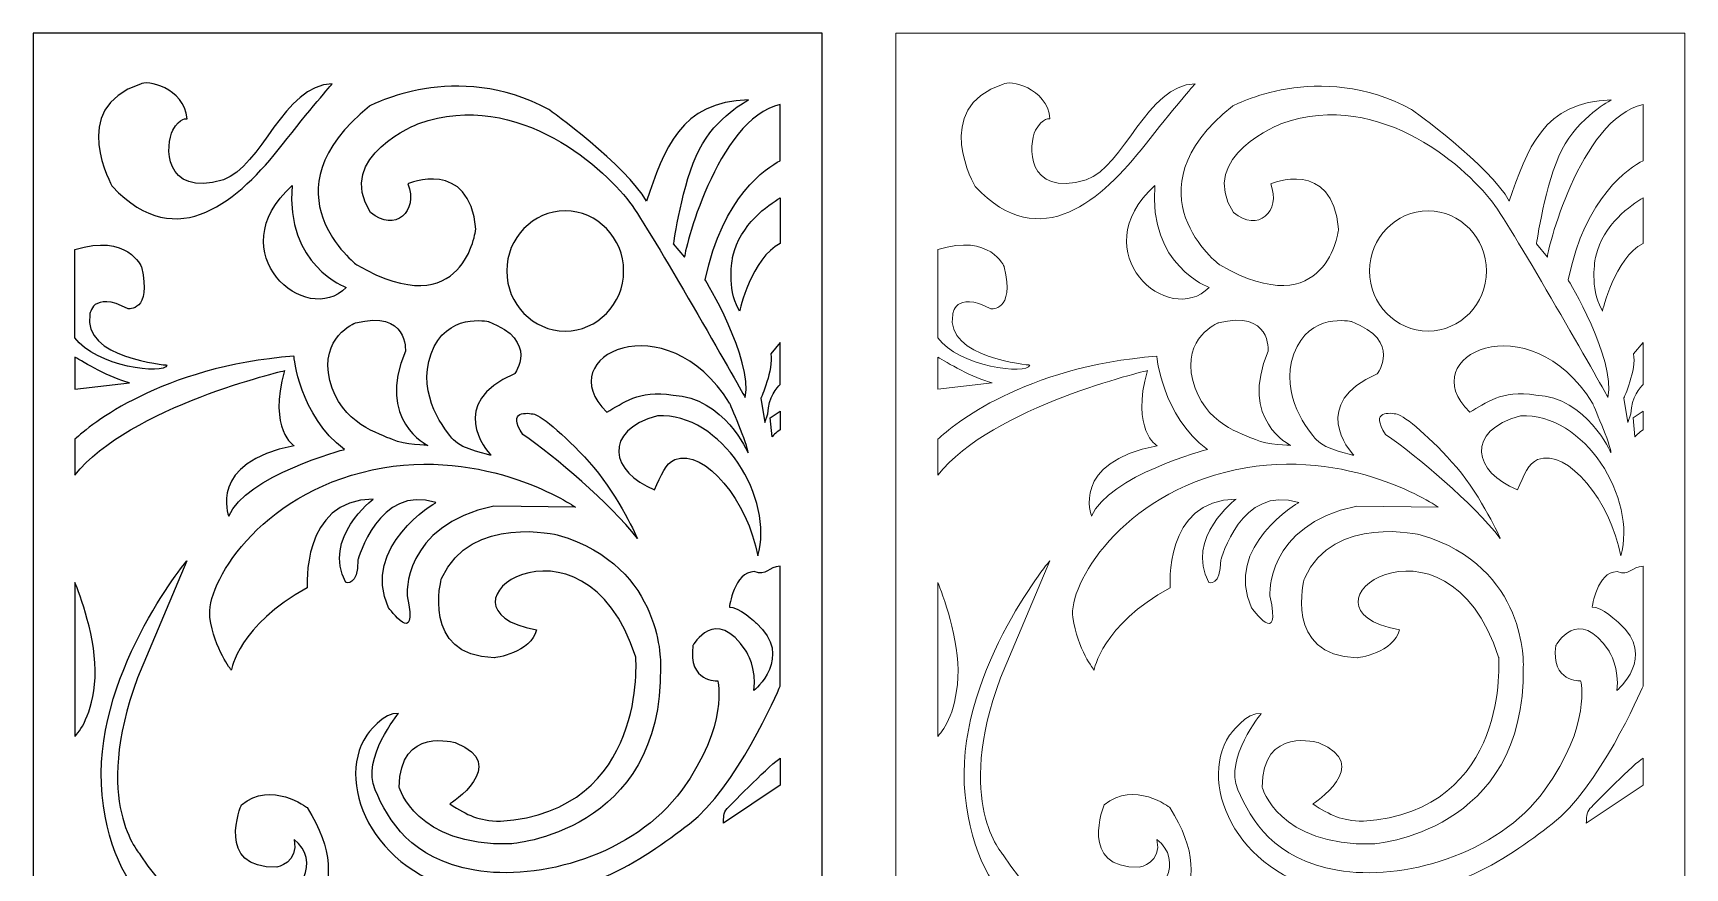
# Model space of a CAD drawing. Header units: centimetres. Extents: x -27.5 to -16.2, y -4.3 to 9.5.
# Drawn here: x -27.5 to -16.48, y 3.93 to 9.5 of the extents above; entities that cross this region are included whole.
import ezdxf

# ---------------------------------------------------------------- set-up
doc = ezdxf.new("R2010")
doc.units = ezdxf.units.CM
doc.header["$MEASUREMENT"] = 0
doc.layers.add('layer 1', color=7, linetype='Continuous')

msp = doc.modelspace()

# ---------------------------------------------------------------- linework, layer by layer
at = {"layer": 'layer 1', "color": 250}
for points, knots in [([(-27.5, -4.30494), (-27.5, -4.30494), (-27.5, 9.5), (-27.5, 9.5), (-27.5, 9.5), (-27.5, 9.5), (-22.23494, 9.5), (-22.23494, 9.5), (-22.23494, 9.5), (-22.23494, 9.5), (-22.23494, -4.30494), (-22.23494, -4.30494), (-22.23494, -4.30494), (-22.23494, -4.30494), (-27.5, -4.30494), (-27.5, -4.30494)], [0, 0, 0, 0, 0.2, 0.2, 0.2, 0.2, 0.4, 0.4, 0.4, 0.4, 0.6, 0.6, 0.6, 0.6, 1, 1, 1, 1]), ([(-24.99922, 8.49447), (-24.99922, 8.49447), (-24.58555, 8.66913), (-24.54589, 8.19171), (-24.54589, 8.19171), (-24.54589, 8.19171), (-24.61955, 7.53963), (-25.33922, 7.953), (-25.33922, 7.953), (-25.33922, 7.953), (-25.97388, 8.43624), (-25.25421, 9.01264), (-25.25421, 9.01264), (-25.25421, 9.01264), (-24.67622, 9.32704), (-24.05856, 8.98935), (-24.05856, 8.98935), (-24.05856, 8.98935), (-23.53722, 8.61673), (-23.40689, 8.37802), (-23.40689, 8.37802), (-23.29121, 8.72249), (-23.17875, 9.0452), (-22.72689, 9.0534), (-22.72689, 9.0534), (-22.72689, 9.0534), (-22.94223, 8.94277), (-23.05556, 8.72153), (-23.05556, 8.72153), (-23.1689, 8.50029), (-23.22556, 8.09273), (-23.22556, 8.09273), (-23.22556, 8.09273), (-23.22556, 8.09273), (-23.15189, 8.00395), (-23.15189, 8.00395), (-23.15189, 8.00395), (-23.16456, 8.01435), (-22.93804, 8.92972), (-22.51433, 9.02358), (-22.51433, 9.02358), (-22.51433, 9.02358), (-22.51433, 8.6481), (-22.51433, 8.6481), (-22.51433, 8.6481), (-22.60551, 8.60232), (-22.89845, 8.41283), (-23.01453, 7.85401), (-23.01453, 7.85401), (-23.01453, 7.85401), (-22.69454, 7.32322), (-22.74851, 7.0697), (-22.74851, 7.0697), (-22.74851, 7.0697), (-23.33889, 8.11602), (-23.50322, 8.34891), (-23.50322, 8.34891), (-23.66756, 8.5818), (-24.25824, 9.13303), (-24.92555, 8.8962), (-24.92555, 8.8962), (-24.92555, 8.8962), (-25.4919, 8.68224), (-25.24754, 8.30257), (-25.24754, 8.30257), (-25.08508, 8.16758), (-24.92693, 8.30843), (-24.99922, 8.49447)], [0, 0, 0, 0, 0.05555556, 0.05555556, 0.05555556, 0.05555556, 0.11111111, 0.11111111, 0.11111111, 0.11111111, 0.16666667, 0.16666667, 0.16666667, 0.16666667, 0.22222222, 0.22222222, 0.22222222, 0.22222222, 0.27777778, 0.27777778, 0.27777778, 0.27777778, 0.33333333, 0.33333333, 0.33333333, 0.33333333, 0.38888889, 0.38888889, 0.38888889, 0.38888889, 0.44444444, 0.44444444, 0.44444444, 0.44444444, 0.5, 0.5, 0.5, 0.5, 0.55555556, 0.55555556, 0.55555556, 0.55555556, 0.61111111, 0.61111111, 0.61111111, 0.61111111, 0.66666667, 0.66666667, 0.66666667, 0.66666667, 0.72222222, 0.72222222, 0.72222222, 0.72222222, 0.77777778, 0.77777778, 0.77777778, 0.77777778, 0.83333333, 0.83333333, 0.83333333, 0.83333333, 0.88888889, 0.88888889, 0.88888889, 0.88888889, 1, 1, 1, 1]), ([(-25.50409, 9.16087), (-25.50409, 9.16087), (-25.65938, 8.98079), (-25.83724, 8.75446), (-25.83724, 8.75446), (-26.12135, 8.39293), (-26.53366, 8.01148), (-26.97007, 8.47533), (-26.97007, 8.47533), (-26.97007, 8.47533), (-27.27567, 8.9982), (-26.78337, 9.15986), (-26.78337, 9.15986), (-26.7454, 9.18775), (-26.49146, 9.14027), (-26.47179, 8.92793), (-26.47179, 8.92793), (-26.47179, 8.92793), (-26.51887, 8.94213), (-26.56767, 8.85117), (-26.56767, 8.85117), (-26.61648, 8.7602), (-26.63684, 8.40109), (-26.23007, 8.5208), (-26.23007, 8.5208), (-25.97625, 8.60673), (-25.82581, 9.15581), (-25.50409, 9.16087)], [0, 0, 0, 0, 0.125, 0.125, 0.125, 0.125, 0.25, 0.25, 0.25, 0.25, 0.375, 0.375, 0.375, 0.375, 0.5, 0.5, 0.5, 0.5, 0.625, 0.625, 0.625, 0.625, 0.75, 0.75, 0.75, 0.75, 1, 1, 1, 1]), ([(-25.4101, 7.80321), (-25.4101, 7.80321), (-25.81853, 7.95112), (-25.77128, 8.48397), (-25.77128, 8.48397), (-26.26314, 8.03484), (-25.67773, 7.52731), (-25.4101, 7.80321)], [0, 0, 0, 0, 0.33333333, 0.33333333, 0.33333333, 0.33333333, 1, 1, 1, 1]), ([(-22.80598, 7.68576), (-22.80598, 7.68576), (-22.78589, 7.64455), (-22.78589, 7.64455), (-22.78589, 7.64455), (-22.78589, 7.64455), (-22.70326, 8.00172), (-22.51433, 8.09652), (-22.51433, 8.09652), (-22.51433, 8.09652), (-22.51433, 8.40076), (-22.51433, 8.40076), (-22.51433, 8.40076), (-22.59251, 8.35449), (-22.78255, 8.22268), (-22.83009, 8.01136), (-22.83009, 8.01136), (-22.83009, 8.01136), (-22.87029, 7.83002), (-22.80598, 7.68576)], [0, 0, 0, 0, 0.16666667, 0.16666667, 0.16666667, 0.16666667, 0.33333333, 0.33333333, 0.33333333, 0.33333333, 0.5, 0.5, 0.5, 0.5, 0.66666667, 0.66666667, 0.66666667, 0.66666667, 1, 1, 1, 1]), ([(-24.33929, 7.91261), (-24.33929, 8.13333), (-24.16407, 8.31336), (-23.94924, 8.31336), (-23.94924, 8.31336), (-23.73442, 8.31336), (-23.55919, 8.13333), (-23.55919, 7.91261), (-23.55919, 7.91261), (-23.55919, 7.69188), (-23.73442, 7.51185), (-23.94924, 7.51185), (-23.94924, 7.51185), (-24.16407, 7.51185), (-24.33929, 7.69188), (-24.33929, 7.91261)], [0, 0, 0, 0, 0.2, 0.2, 0.2, 0.2, 0.4, 0.4, 0.4, 0.4, 0.6, 0.6, 0.6, 0.6, 1, 1, 1, 1]), ([(-26.60733, 7.28518), (-26.60733, 7.28518), (-27.17211, 7.32991), (-27.12107, 7.62167), (-27.12107, 7.62167), (-27.12107, 7.62167), (-27.10831, 7.78558), (-26.86582, 7.66101), (-26.86582, 7.66101), (-26.86582, 7.66101), (-26.70629, 7.63806), (-26.77648, 7.93965), (-26.77648, 7.93965), (-26.77648, 7.93965), (-26.87008, 8.1671), (-27.2206, 8.05505), (-27.2206, 8.05505), (-27.2206, 8.05505), (-27.2206, 7.46773), (-27.2206, 7.46773), (-27.2206, 7.46773), (-27.08667, 7.27579), (-26.62067, 7.21613), (-26.60733, 7.28518)], [0, 0, 0, 0, 0.14285714, 0.14285714, 0.14285714, 0.14285714, 0.28571429, 0.28571429, 0.28571429, 0.28571429, 0.42857143, 0.42857143, 0.42857143, 0.42857143, 0.57142857, 0.57142857, 0.57142857, 0.57142857, 0.71428571, 0.71428571, 0.71428571, 0.71428571, 1, 1, 1, 1]), ([(-24.86596, 6.74935), (-24.86596, 6.74935), (-25.21309, 6.91689), (-25.0157, 7.37762), (-25.0157, 7.37762), (-25.0157, 7.37762), (-24.99529, 7.65684), (-25.34923, 7.56609), (-25.34923, 7.56609), (-25.34923, 7.56609), (-25.59084, 7.47186), (-25.51939, 7.18215), (-25.51939, 7.18215), (-25.44793, 6.89244), (-25.17905, 6.82263), (-25.10078, 6.78773), (-25.10078, 6.78773), (-25.02252, 6.75283), (-24.86596, 6.74935), (-24.86596, 6.74935)], [0, 0, 0, 0, 0.16666667, 0.16666667, 0.16666667, 0.16666667, 0.33333333, 0.33333333, 0.33333333, 0.33333333, 0.5, 0.5, 0.5, 0.5, 0.66666667, 0.66666667, 0.66666667, 0.66666667, 1, 1, 1, 1]), ([(-24.44388, 6.68286), (-24.47604, 6.71468), (-24.74195, 7.03246), (-24.28805, 7.22629), (-24.28805, 7.22629), (-24.28805, 7.22629), (-24.11811, 7.4452), (-24.46032, 7.57505), (-24.46032, 7.57505), (-24.46032, 7.57505), (-24.74452, 7.64076), (-24.8443, 7.36002), (-24.8443, 7.36002), (-24.94407, 7.07929), (-24.74289, 6.84265), (-24.69367, 6.78543), (-24.69367, 6.78543), (-24.6382, 6.7225), (-24.44388, 6.68286), (-24.44388, 6.68286)], [0, 0, 0, 0, 0.16666667, 0.16666667, 0.16666667, 0.16666667, 0.33333333, 0.33333333, 0.33333333, 0.33333333, 0.5, 0.5, 0.5, 0.5, 0.66666667, 0.66666667, 0.66666667, 0.66666667, 1, 1, 1, 1]), ([(-23.67146, 6.97155), (-24.0596, 7.34808), (-23.27221, 7.71072), (-22.85204, 7.03173), (-22.85204, 7.03173), (-22.85204, 7.03173), (-22.72866, 6.75027), (-22.72866, 6.69973), (-22.72866, 6.69973), (-22.72866, 6.69973), (-22.88852, 7.06929), (-23.22976, 7.08509), (-23.22976, 7.08509), (-23.4656, 7.12313), (-23.56183, 7.02794), (-23.67146, 6.97155)], [0, 0, 0, 0, 0.2, 0.2, 0.2, 0.2, 0.4, 0.4, 0.4, 0.4, 0.6, 0.6, 0.6, 0.6, 1, 1, 1, 1]), ([(-22.6172, 6.90154), (-22.6172, 6.90154), (-22.64296, 7.06405), (-22.64296, 7.06405), (-22.64296, 7.06405), (-22.64296, 7.06405), (-22.55704, 7.25694), (-22.5781, 7.35892), (-22.5781, 7.35892), (-22.5781, 7.35892), (-22.51433, 7.43634), (-22.51433, 7.43634), (-22.51433, 7.43634), (-22.51433, 7.43634), (-22.51433, 7.15628), (-22.51433, 7.15628), (-22.51433, 7.15628), (-22.53299, 7.1386), (-22.5936, 7.07264), (-22.59615, 6.96026), (-22.59615, 6.96026), (-22.59615, 6.96026), (-22.6172, 6.90154), (-22.6172, 6.90154)], [0, 0, 0, 0, 0.14285714, 0.14285714, 0.14285714, 0.14285714, 0.28571429, 0.28571429, 0.28571429, 0.28571429, 0.42857143, 0.42857143, 0.42857143, 0.42857143, 0.57142857, 0.57142857, 0.57142857, 0.57142857, 0.71428571, 0.71428571, 0.71428571, 0.71428571, 1, 1, 1, 1]), ([(-27.2206, 6.79038), (-27.1202, 6.88362), (-26.64973, 7.27491), (-25.75916, 7.34411), (-25.75916, 7.34411), (-25.75916, 7.34411), (-25.72433, 6.94705), (-25.42189, 6.72235), (-25.42189, 6.72235), (-25.42189, 6.72235), (-26.08261, 6.54547), (-26.19428, 6.27775), (-26.19428, 6.27775), (-26.19428, 6.27775), (-26.33852, 6.6363), (-25.7569, 6.74626), (-25.7569, 6.74626), (-25.7569, 6.74626), (-25.93371, 6.85143), (-25.82204, 7.24823), (-25.82204, 7.24823), (-25.82204, 7.24823), (-26.85799, 7.00874), (-27.2206, 6.55067), (-27.2206, 6.55067), (-27.2206, 6.55067), (-27.2206, 6.79038), (-27.2206, 6.79038)], [0, 0, 0, 0, 0.125, 0.125, 0.125, 0.125, 0.25, 0.25, 0.25, 0.25, 0.375, 0.375, 0.375, 0.375, 0.5, 0.5, 0.5, 0.5, 0.625, 0.625, 0.625, 0.625, 0.75, 0.75, 0.75, 0.75, 1, 1, 1, 1]), ([(-27.2206, 7.3382), (-27.1655, 7.30452), (-26.98287, 7.19668), (-26.85688, 7.1668), (-26.85688, 7.1668), (-26.85688, 7.1668), (-27.2206, 7.12424), (-27.2206, 7.12424), (-27.2206, 7.12424), (-27.2206, 7.12424), (-27.2206, 7.3382), (-27.2206, 7.3382)], [0, 0, 0, 0, 0.25, 0.25, 0.25, 0.25, 0.5, 0.5, 0.5, 0.5, 1, 1, 1, 1]), ([(-24.23206, 6.82275), (-24.01731, 6.67368), (-23.65418, 6.3659), (-23.4669, 6.12905), (-23.4669, 6.12905), (-23.4669, 6.12905), (-23.58969, 6.40251), (-23.75781, 6.60103), (-23.75781, 6.60103), (-23.92593, 6.79954), (-24.10911, 6.9465), (-24.15427, 6.95681), (-24.15427, 6.95681), (-24.19944, 6.96713), (-24.34247, 6.98517), (-24.23206, 6.82275)], [0, 0, 0, 0, 0.2, 0.2, 0.2, 0.2, 0.4, 0.4, 0.4, 0.4, 0.6, 0.6, 0.6, 0.6, 1, 1, 1, 1]), ([(-23.35342, 6.45371), (-23.64377, 6.56789), (-23.70524, 6.84509), (-23.33303, 6.94721), (-23.33303, 6.94721), (-22.90464, 6.96708), (-22.55201, 6.39408), (-22.66361, 6.012), (-22.66361, 6.012), (-22.731, 6.37476), (-23.01512, 6.7302), (-23.21785, 6.65418), (-23.21785, 6.65418), (-23.27988, 6.63093), (-23.30807, 6.54862), (-23.35342, 6.45371)], [0, 0, 0, 0, 0.2, 0.2, 0.2, 0.2, 0.4, 0.4, 0.4, 0.4, 0.6, 0.6, 0.6, 0.6, 1, 1, 1, 1]), ([(-22.56907, 6.80574), (-22.56907, 6.80574), (-22.54189, 6.83696), (-22.51433, 6.85267), (-22.51433, 6.85267), (-22.51433, 6.85267), (-22.51433, 6.97731), (-22.51433, 6.97731), (-22.51433, 6.97731), (-22.51433, 6.97731), (-22.58111, 6.93245), (-22.58111, 6.93245), (-22.58111, 6.93245), (-22.58111, 6.93245), (-22.56907, 6.80574), (-22.56907, 6.80574)], [0, 0, 0, 0, 0.2, 0.2, 0.2, 0.2, 0.4, 0.4, 0.4, 0.4, 0.6, 0.6, 0.6, 0.6, 1, 1, 1, 1]), ([(-23.8808, 6.33662), (-23.8808, 6.33662), (-24.47418, 6.74817), (-25.2369, 6.58552), (-25.2369, 6.58552), (-25.99962, 6.42288), (-26.35064, 5.81616), (-26.31949, 5.60175), (-26.31949, 5.60175), (-26.28835, 5.38733), (-26.17715, 5.25047), (-26.17715, 5.25047), (-26.17715, 5.25047), (-26.17715, 5.25047), (-26.12824, 5.55156), (-25.67008, 5.79791), (-25.67008, 5.79791), (-25.67008, 5.79791), (-25.71455, 6.38639), (-25.2297, 6.39095), (-25.2297, 6.39095), (-25.2297, 6.39095), (-25.57223, 6.13092), (-25.41208, 5.83439), (-25.41208, 5.83439), (-25.41208, 5.83439), (-25.33201, 5.80701), (-25.33201, 5.98493), (-25.33201, 5.98493), (-25.33201, 5.98493), (-25.19413, 6.49131), (-24.81159, 6.36814), (-24.81159, 6.36814), (-24.81159, 6.36814), (-25.31527, 6.07601), (-25.12717, 5.66582), (-25.12717, 5.66582), (-25.12717, 5.66582), (-24.92372, 5.3858), (-25.00434, 5.7447), (-25.00434, 5.7447), (-25.00434, 5.7447), (-25.03888, 6.21405), (-24.42469, 6.3442), (-24.42469, 6.3442), (-24.42469, 6.3442), (-23.8808, 6.33662), (-23.8808, 6.33662)], [0, 0, 0, 0, 0.07692308, 0.07692308, 0.07692308, 0.07692308, 0.15384615, 0.15384615, 0.15384615, 0.15384615, 0.23076923, 0.23076923, 0.23076923, 0.23076923, 0.30769231, 0.30769231, 0.30769231, 0.30769231, 0.38461538, 0.38461538, 0.38461538, 0.38461538, 0.46153846, 0.46153846, 0.46153846, 0.46153846, 0.53846154, 0.53846154, 0.53846154, 0.53846154, 0.61538462, 0.61538462, 0.61538462, 0.61538462, 0.69230769, 0.69230769, 0.69230769, 0.69230769, 0.76923077, 0.76923077, 0.76923077, 0.76923077, 0.84615385, 0.84615385, 0.84615385, 0.84615385, 1, 1, 1, 1]), ([(-24.71804, 4.35703), (-24.71804, 4.35703), (-24.31116, 4.61894), (-24.67883, 4.76501), (-24.67883, 4.76501), (-24.67883, 4.76501), (-25.0563, 4.88085), (-25.0563, 4.46784), (-25.0563, 4.46784), (-25.0563, 4.46784), (-24.94845, 4.07497), (-24.31606, 4.09008), (-24.31606, 4.09008), (-24.31606, 4.09008), (-23.29481, 4.16018), (-23.3136, 5.27365), (-23.3136, 5.27365), (-23.3136, 5.27365), (-23.2807, 5.93885), (-23.99509, 6.15094), (-23.99509, 6.15094), (-23.99509, 6.15094), (-24.57713, 6.29553), (-24.77455, 5.86171), (-24.77455, 5.86171), (-24.77455, 5.86171), (-24.91629, 5.34596), (-24.4228, 5.3315), (-24.4228, 5.3315), (-24.4228, 5.3315), (-24.1737, 5.36524), (-24.1408, 5.51948), (-24.1408, 5.51948), (-24.92125, 5.65659), (-23.82966, 6.42587), (-23.4781, 5.33631), (-23.4781, 5.33631), (-23.4781, 5.33631), (-23.3935, 4.30963), (-24.38049, 4.24214), (-24.38049, 4.24214), (-24.53304, 4.24504), (-24.5965, 4.27996), (-24.71804, 4.35703)], [0, 0, 0, 0, 0.08333333, 0.08333333, 0.08333333, 0.08333333, 0.16666667, 0.16666667, 0.16666667, 0.16666667, 0.25, 0.25, 0.25, 0.25, 0.33333333, 0.33333333, 0.33333333, 0.33333333, 0.41666667, 0.41666667, 0.41666667, 0.41666667, 0.5, 0.5, 0.5, 0.5, 0.58333333, 0.58333333, 0.58333333, 0.58333333, 0.66666667, 0.66666667, 0.66666667, 0.66666667, 0.75, 0.75, 0.75, 0.75, 0.83333333, 0.83333333, 0.83333333, 0.83333333, 1, 1, 1, 1]), ([(-26.47329, 5.97974), (-26.47329, 5.97974), (-27.11912, 5.19769), (-27.03839, 4.41564), (-27.03839, 4.41564), (-26.95767, 3.63359), (-26.45023, 3.42623), (-26.07541, 3.43216), (-26.07541, 3.43216), (-25.7006, 3.43808), (-25.31426, 3.77578), (-25.67177, 4.3327), (-25.67177, 4.3327), (-25.67177, 4.3327), (-25.90819, 4.51636), (-26.11001, 4.35047), (-26.11001, 4.35047), (-26.11001, 4.35047), (-26.28877, 3.9239), (-25.87359, 3.93575), (-25.87359, 3.93575), (-25.87359, 3.93575), (-25.72367, 3.96537), (-25.75826, 4.11941), (-25.75826, 4.11941), (-25.40255, 3.84153), (-26.24977, 3.16058), (-26.78468, 4.01869), (-26.78468, 4.01869), (-26.78468, 4.01869), (-27.11336, 4.36824), (-26.80197, 5.19769), (-26.80197, 5.19769), (-26.80197, 5.19769), (-26.47329, 5.97974), (-26.47329, 5.97974)], [0, 0, 0, 0, 0.1, 0.1, 0.1, 0.1, 0.2, 0.2, 0.2, 0.2, 0.3, 0.3, 0.3, 0.3, 0.4, 0.4, 0.4, 0.4, 0.5, 0.5, 0.5, 0.5, 0.6, 0.6, 0.6, 0.6, 0.7, 0.7, 0.7, 0.7, 0.8, 0.8, 0.8, 0.8, 1, 1, 1, 1]), ([(-22.51433, 5.14342), (-22.53274, 5.10063), (-22.81113, 4.46164), (-23.12012, 4.22522), (-23.12012, 4.22522), (-23.43988, 3.98055), (-23.84531, 3.67952), (-24.525, 3.76083), (-24.525, 3.76083), (-25.20468, 3.84213), (-25.49742, 4.4783), (-25.27354, 4.81551), (-25.27354, 4.81551), (-25.27354, 4.81551), (-25.15775, 4.97822), (-25.06226, 4.96009), (-25.06226, 4.96009), (-25.06226, 4.96009), (-25.3098, 4.66273), (-25.21786, 4.45239), (-25.21786, 4.45239), (-25.12591, 4.24204), (-24.98247, 3.99223), (-24.55306, 3.91565), (-24.55306, 3.91565), (-24.1276, 3.83978), (-23.48807, 4.01355), (-23.17127, 4.45003), (-23.17127, 4.45003), (-22.85447, 4.8865), (-22.93118, 5.17833), (-22.93118, 5.17833), (-22.93118, 5.17833), (-22.93118, 5.17833), (-23.13125, 5.16658), (-23.09695, 5.41327), (-23.09695, 5.41327), (-23.09695, 5.41327), (-22.94653, 5.68792), (-22.74092, 5.37594), (-22.74092, 5.37594), (-22.74092, 5.37594), (-22.66769, 5.25752), (-22.69022, 5.11307), (-22.69022, 5.11307), (-22.69022, 5.11307), (-22.41982, 5.3384), (-22.67332, 5.56372), (-22.67332, 5.56372), (-22.67332, 5.56372), (-22.79725, 5.67928), (-22.85359, 5.67061), (-22.85359, 5.67061), (-22.85359, 5.67061), (-22.82261, 5.90457), (-22.68741, 5.90747), (-22.68741, 5.90747), (-22.60442, 5.87676), (-22.59498, 5.93703), (-22.51433, 5.94444), (-22.51433, 5.94444), (-22.51433, 5.94444), (-22.51433, 5.14342), (-22.51433, 5.14342)], [0, 0, 0, 0, 0.05882353, 0.05882353, 0.05882353, 0.05882353, 0.11764706, 0.11764706, 0.11764706, 0.11764706, 0.17647059, 0.17647059, 0.17647059, 0.17647059, 0.23529412, 0.23529412, 0.23529412, 0.23529412, 0.29411765, 0.29411765, 0.29411765, 0.29411765, 0.35294118, 0.35294118, 0.35294118, 0.35294118, 0.41176471, 0.41176471, 0.41176471, 0.41176471, 0.47058824, 0.47058824, 0.47058824, 0.47058824, 0.52941176, 0.52941176, 0.52941176, 0.52941176, 0.58823529, 0.58823529, 0.58823529, 0.58823529, 0.64705882, 0.64705882, 0.64705882, 0.64705882, 0.70588235, 0.70588235, 0.70588235, 0.70588235, 0.76470588, 0.76470588, 0.76470588, 0.76470588, 0.82352941, 0.82352941, 0.82352941, 0.82352941, 0.88235294, 0.88235294, 0.88235294, 0.88235294, 1, 1, 1, 1]), ([(-27.2206, 5.83514), (-27.19227, 5.76558), (-27.0729, 5.45556), (-27.08616, 5.20037), (-27.08616, 5.20037), (-27.09921, 4.94907), (-27.19553, 4.83357), (-27.2206, 4.80757), (-27.2206, 4.80757), (-27.2206, 4.80757), (-27.2206, 5.83514), (-27.2206, 5.83514)], [0, 0, 0, 0, 0.25, 0.25, 0.25, 0.25, 0.5, 0.5, 0.5, 0.5, 1, 1, 1, 1]), ([(-22.89365, 4.22906), (-22.89365, 4.22906), (-22.51433, 4.48301), (-22.51433, 4.48301), (-22.51433, 4.48301), (-22.51433, 4.48301), (-22.51433, 4.6634), (-22.51433, 4.6634), (-22.51433, 4.6634), (-22.56938, 4.63138), (-22.83007, 4.36587), (-22.86888, 4.32571), (-22.86888, 4.32571), (-22.89565, 4.29799), (-22.88951, 4.26309), (-22.89365, 4.22906)], [0, 0, 0, 0, 0.2, 0.2, 0.2, 0.2, 0.4, 0.4, 0.4, 0.4, 0.6, 0.6, 0.6, 0.6, 1, 1, 1, 1])]:
    msp.add_open_spline(points, degree=3, knots=knots, dxfattribs=at)
at = {"layer": 'layer 1', "color": 7, "lineweight": 9}
for points, knots in [([(-21.7425, -4.30494), (-21.7425, -4.30494), (-21.7425, 9.5), (-21.7425, 9.5), (-21.7425, 9.5), (-21.7425, 9.5), (-16.47743, 9.5), (-16.47743, 9.5), (-16.47743, 9.5), (-16.47743, 9.5), (-16.47743, -4.30494), (-16.47743, -4.30494), (-16.47743, -4.30494), (-16.47743, -4.30494), (-21.7425, -4.30494), (-21.7425, -4.30494)], [0, 0, 0, 0, 0.2, 0.2, 0.2, 0.2, 0.4, 0.4, 0.4, 0.4, 0.6, 0.6, 0.6, 0.6, 1, 1, 1, 1]), ([(-19.24171, 8.49447), (-19.24171, 8.49447), (-18.82805, 8.66913), (-18.78838, 8.19171), (-18.78838, 8.19171), (-18.78838, 8.19171), (-18.86205, 7.53963), (-19.58171, 7.953), (-19.58171, 7.953), (-19.58171, 7.953), (-20.21638, 8.43624), (-19.49671, 9.01264), (-19.49671, 9.01264), (-19.49671, 9.01264), (-18.91872, 9.32704), (-18.30105, 8.98935), (-18.30105, 8.98935), (-18.30105, 8.98935), (-17.77972, 8.61673), (-17.64939, 8.37802), (-17.64939, 8.37802), (-17.53371, 8.72249), (-17.42124, 9.0452), (-16.96939, 9.0534), (-16.96939, 9.0534), (-16.96939, 9.0534), (-17.18472, 8.94277), (-17.29806, 8.72153), (-17.29806, 8.72153), (-17.41139, 8.50029), (-17.46806, 8.09273), (-17.46806, 8.09273), (-17.46806, 8.09273), (-17.46806, 8.09273), (-17.39439, 8.00395), (-17.39439, 8.00395), (-17.39439, 8.00395), (-17.40705, 8.01435), (-17.18054, 8.92972), (-16.75683, 9.02358), (-16.75683, 9.02358), (-16.75683, 9.02358), (-16.75683, 8.6481), (-16.75683, 8.6481), (-16.75683, 8.6481), (-16.84801, 8.60232), (-17.14095, 8.41283), (-17.25703, 7.85401), (-17.25703, 7.85401), (-17.25703, 7.85401), (-16.93704, 7.32322), (-16.99101, 7.0697), (-16.99101, 7.0697), (-16.99101, 7.0697), (-17.58139, 8.11602), (-17.74572, 8.34891), (-17.74572, 8.34891), (-17.91006, 8.5818), (-18.50073, 9.13303), (-19.16805, 8.8962), (-19.16805, 8.8962), (-19.16805, 8.8962), (-19.7344, 8.68224), (-19.49003, 8.30257), (-19.49003, 8.30257), (-19.32758, 8.16758), (-19.16943, 8.30843), (-19.24171, 8.49447)], [0, 0, 0, 0, 0.05555556, 0.05555556, 0.05555556, 0.05555556, 0.11111111, 0.11111111, 0.11111111, 0.11111111, 0.16666667, 0.16666667, 0.16666667, 0.16666667, 0.22222222, 0.22222222, 0.22222222, 0.22222222, 0.27777778, 0.27777778, 0.27777778, 0.27777778, 0.33333333, 0.33333333, 0.33333333, 0.33333333, 0.38888889, 0.38888889, 0.38888889, 0.38888889, 0.44444444, 0.44444444, 0.44444444, 0.44444444, 0.5, 0.5, 0.5, 0.5, 0.55555556, 0.55555556, 0.55555556, 0.55555556, 0.61111111, 0.61111111, 0.61111111, 0.61111111, 0.66666667, 0.66666667, 0.66666667, 0.66666667, 0.72222222, 0.72222222, 0.72222222, 0.72222222, 0.77777778, 0.77777778, 0.77777778, 0.77777778, 0.83333333, 0.83333333, 0.83333333, 0.83333333, 0.88888889, 0.88888889, 0.88888889, 0.88888889, 1, 1, 1, 1]), ([(-19.74659, 9.16087), (-19.74659, 9.16087), (-19.90188, 8.98079), (-20.07974, 8.75446), (-20.07974, 8.75446), (-20.36385, 8.39293), (-20.77615, 8.01148), (-21.21257, 8.47533), (-21.21257, 8.47533), (-21.21257, 8.47533), (-21.51817, 8.9982), (-21.02587, 9.15986), (-21.02587, 9.15986), (-20.9879, 9.18775), (-20.73396, 9.14027), (-20.71429, 8.92793), (-20.71429, 8.92793), (-20.71429, 8.92793), (-20.76136, 8.94213), (-20.81017, 8.85117), (-20.81017, 8.85117), (-20.85898, 8.7602), (-20.87933, 8.40109), (-20.47257, 8.5208), (-20.47257, 8.5208), (-20.21875, 8.60673), (-20.06831, 9.15581), (-19.74659, 9.16087)], [0, 0, 0, 0, 0.125, 0.125, 0.125, 0.125, 0.25, 0.25, 0.25, 0.25, 0.375, 0.375, 0.375, 0.375, 0.5, 0.5, 0.5, 0.5, 0.625, 0.625, 0.625, 0.625, 0.75, 0.75, 0.75, 0.75, 1, 1, 1, 1]), ([(-19.65259, 7.80321), (-19.65259, 7.80321), (-20.06103, 7.95112), (-20.01378, 8.48397), (-20.01378, 8.48397), (-20.50563, 8.03484), (-19.92023, 7.52731), (-19.65259, 7.80321)], [0, 0, 0, 0, 0.33333333, 0.33333333, 0.33333333, 0.33333333, 1, 1, 1, 1]), ([(-17.04847, 7.68576), (-17.04847, 7.68576), (-17.02838, 7.64455), (-17.02838, 7.64455), (-17.02838, 7.64455), (-17.02838, 7.64455), (-16.94576, 8.00172), (-16.75683, 8.09652), (-16.75683, 8.09652), (-16.75683, 8.09652), (-16.75683, 8.40076), (-16.75683, 8.40076), (-16.75683, 8.40076), (-16.83501, 8.35449), (-17.02505, 8.22268), (-17.07259, 8.01136), (-17.07259, 8.01136), (-17.07259, 8.01136), (-17.11279, 7.83002), (-17.04847, 7.68576)], [0, 0, 0, 0, 0.16666667, 0.16666667, 0.16666667, 0.16666667, 0.33333333, 0.33333333, 0.33333333, 0.33333333, 0.5, 0.5, 0.5, 0.5, 0.66666667, 0.66666667, 0.66666667, 0.66666667, 1, 1, 1, 1]), ([(-18.58179, 7.91261), (-18.58179, 8.13333), (-18.40657, 8.31336), (-18.19174, 8.31336), (-18.19174, 8.31336), (-17.97691, 8.31336), (-17.80169, 8.13333), (-17.80169, 7.91261), (-17.80169, 7.91261), (-17.80169, 7.69188), (-17.97691, 7.51185), (-18.19174, 7.51185), (-18.19174, 7.51185), (-18.40657, 7.51185), (-18.58179, 7.69188), (-18.58179, 7.91261)], [0, 0, 0, 0, 0.2, 0.2, 0.2, 0.2, 0.4, 0.4, 0.4, 0.4, 0.6, 0.6, 0.6, 0.6, 1, 1, 1, 1]), ([(-20.84983, 7.28518), (-20.84983, 7.28518), (-21.41461, 7.32991), (-21.36356, 7.62167), (-21.36356, 7.62167), (-21.36356, 7.62167), (-21.3508, 7.78558), (-21.10831, 7.66101), (-21.10831, 7.66101), (-21.10831, 7.66101), (-20.94879, 7.63806), (-21.01898, 7.93965), (-21.01898, 7.93965), (-21.01898, 7.93965), (-21.11257, 8.1671), (-21.4631, 8.05505), (-21.4631, 8.05505), (-21.4631, 8.05505), (-21.4631, 7.46773), (-21.4631, 7.46773), (-21.4631, 7.46773), (-21.32917, 7.27579), (-20.86316, 7.21613), (-20.84983, 7.28518)], [0, 0, 0, 0, 0.14285714, 0.14285714, 0.14285714, 0.14285714, 0.28571429, 0.28571429, 0.28571429, 0.28571429, 0.42857143, 0.42857143, 0.42857143, 0.42857143, 0.57142857, 0.57142857, 0.57142857, 0.57142857, 0.71428571, 0.71428571, 0.71428571, 0.71428571, 1, 1, 1, 1]), ([(-19.10846, 6.74935), (-19.10846, 6.74935), (-19.45559, 6.91689), (-19.2582, 7.37762), (-19.2582, 7.37762), (-19.2582, 7.37762), (-19.23779, 7.65684), (-19.59173, 7.56609), (-19.59173, 7.56609), (-19.59173, 7.56609), (-19.83334, 7.47186), (-19.76188, 7.18215), (-19.76188, 7.18215), (-19.69043, 6.89244), (-19.42155, 6.82263), (-19.34328, 6.78773), (-19.34328, 6.78773), (-19.26501, 6.75283), (-19.10846, 6.74935), (-19.10846, 6.74935)], [0, 0, 0, 0, 0.16666667, 0.16666667, 0.16666667, 0.16666667, 0.33333333, 0.33333333, 0.33333333, 0.33333333, 0.5, 0.5, 0.5, 0.5, 0.66666667, 0.66666667, 0.66666667, 0.66666667, 1, 1, 1, 1]), ([(-18.68638, 6.68286), (-18.71854, 6.71468), (-18.98445, 7.03246), (-18.53054, 7.22629), (-18.53054, 7.22629), (-18.53054, 7.22629), (-18.36061, 7.4452), (-18.70281, 7.57505), (-18.70281, 7.57505), (-18.70281, 7.57505), (-18.98702, 7.64076), (-19.08679, 7.36002), (-19.08679, 7.36002), (-19.18657, 7.07929), (-18.98539, 6.84265), (-18.93617, 6.78543), (-18.93617, 6.78543), (-18.8807, 6.7225), (-18.68638, 6.68286), (-18.68638, 6.68286)], [0, 0, 0, 0, 0.16666667, 0.16666667, 0.16666667, 0.16666667, 0.33333333, 0.33333333, 0.33333333, 0.33333333, 0.5, 0.5, 0.5, 0.5, 0.66666667, 0.66666667, 0.66666667, 0.66666667, 1, 1, 1, 1]), ([(-17.91396, 6.97155), (-18.3021, 7.34808), (-17.5147, 7.71072), (-17.09454, 7.03173), (-17.09454, 7.03173), (-17.09454, 7.03173), (-16.97115, 6.75027), (-16.97115, 6.69973), (-16.97115, 6.69973), (-16.97115, 6.69973), (-17.13101, 7.06929), (-17.47226, 7.08509), (-17.47226, 7.08509), (-17.7081, 7.12313), (-17.80433, 7.02794), (-17.91396, 6.97155)], [0, 0, 0, 0, 0.2, 0.2, 0.2, 0.2, 0.4, 0.4, 0.4, 0.4, 0.6, 0.6, 0.6, 0.6, 1, 1, 1, 1]), ([(-16.8597, 6.90154), (-16.8597, 6.90154), (-16.88545, 7.06405), (-16.88545, 7.06405), (-16.88545, 7.06405), (-16.88545, 7.06405), (-16.79954, 7.25694), (-16.8206, 7.35892), (-16.8206, 7.35892), (-16.8206, 7.35892), (-16.75683, 7.43634), (-16.75683, 7.43634), (-16.75683, 7.43634), (-16.75683, 7.43634), (-16.75683, 7.15628), (-16.75683, 7.15628), (-16.75683, 7.15628), (-16.77548, 7.1386), (-16.8361, 7.07264), (-16.83864, 6.96026), (-16.83864, 6.96026), (-16.83864, 6.96026), (-16.8597, 6.90154), (-16.8597, 6.90154)], [0, 0, 0, 0, 0.14285714, 0.14285714, 0.14285714, 0.14285714, 0.28571429, 0.28571429, 0.28571429, 0.28571429, 0.42857143, 0.42857143, 0.42857143, 0.42857143, 0.57142857, 0.57142857, 0.57142857, 0.57142857, 0.71428571, 0.71428571, 0.71428571, 0.71428571, 1, 1, 1, 1]), ([(-21.4631, 6.79038), (-21.3627, 6.88362), (-20.89223, 7.27491), (-20.00166, 7.34411), (-20.00166, 7.34411), (-20.00166, 7.34411), (-19.96682, 6.94705), (-19.66438, 6.72235), (-19.66438, 6.72235), (-19.66438, 6.72235), (-20.3251, 6.54547), (-20.43677, 6.27775), (-20.43677, 6.27775), (-20.43677, 6.27775), (-20.58102, 6.6363), (-19.9994, 6.74626), (-19.9994, 6.74626), (-19.9994, 6.74626), (-20.17621, 6.85143), (-20.06454, 7.24823), (-20.06454, 7.24823), (-20.06454, 7.24823), (-21.10049, 7.00874), (-21.4631, 6.55067), (-21.4631, 6.55067), (-21.4631, 6.55067), (-21.4631, 6.79038), (-21.4631, 6.79038)], [0, 0, 0, 0, 0.125, 0.125, 0.125, 0.125, 0.25, 0.25, 0.25, 0.25, 0.375, 0.375, 0.375, 0.375, 0.5, 0.5, 0.5, 0.5, 0.625, 0.625, 0.625, 0.625, 0.75, 0.75, 0.75, 0.75, 1, 1, 1, 1]), ([(-21.4631, 7.3382), (-21.40799, 7.30452), (-21.22537, 7.19668), (-21.09938, 7.1668), (-21.09938, 7.1668), (-21.09938, 7.1668), (-21.4631, 7.12424), (-21.4631, 7.12424), (-21.4631, 7.12424), (-21.4631, 7.12424), (-21.4631, 7.3382), (-21.4631, 7.3382)], [0, 0, 0, 0, 0.25, 0.25, 0.25, 0.25, 0.5, 0.5, 0.5, 0.5, 1, 1, 1, 1]), ([(-18.47456, 6.82275), (-18.25981, 6.67368), (-17.89668, 6.3659), (-17.7094, 6.12905), (-17.7094, 6.12905), (-17.7094, 6.12905), (-17.83218, 6.40251), (-18.0003, 6.60103), (-18.0003, 6.60103), (-18.16843, 6.79954), (-18.3516, 6.9465), (-18.39677, 6.95681), (-18.39677, 6.95681), (-18.44194, 6.96713), (-18.58496, 6.98517), (-18.47456, 6.82275)], [0, 0, 0, 0, 0.2, 0.2, 0.2, 0.2, 0.4, 0.4, 0.4, 0.4, 0.6, 0.6, 0.6, 0.6, 1, 1, 1, 1]), ([(-17.59592, 6.45371), (-17.88626, 6.56789), (-17.94774, 6.84509), (-17.57553, 6.94721), (-17.57553, 6.94721), (-17.14714, 6.96708), (-16.79451, 6.39408), (-16.9061, 6.012), (-16.9061, 6.012), (-16.9735, 6.37476), (-17.25762, 6.7302), (-17.46034, 6.65418), (-17.46034, 6.65418), (-17.52238, 6.63093), (-17.55057, 6.54862), (-17.59592, 6.45371)], [0, 0, 0, 0, 0.2, 0.2, 0.2, 0.2, 0.4, 0.4, 0.4, 0.4, 0.6, 0.6, 0.6, 0.6, 1, 1, 1, 1]), ([(-16.81157, 6.80574), (-16.81157, 6.80574), (-16.78439, 6.83696), (-16.75683, 6.85267), (-16.75683, 6.85267), (-16.75683, 6.85267), (-16.75683, 6.97731), (-16.75683, 6.97731), (-16.75683, 6.97731), (-16.75683, 6.97731), (-16.8236, 6.93245), (-16.8236, 6.93245), (-16.8236, 6.93245), (-16.8236, 6.93245), (-16.81157, 6.80574), (-16.81157, 6.80574)], [0, 0, 0, 0, 0.2, 0.2, 0.2, 0.2, 0.4, 0.4, 0.4, 0.4, 0.6, 0.6, 0.6, 0.6, 1, 1, 1, 1]), ([(-18.12329, 6.33662), (-18.12329, 6.33662), (-18.71668, 6.74817), (-19.4794, 6.58552), (-19.4794, 6.58552), (-20.24212, 6.42288), (-20.59313, 5.81616), (-20.56199, 5.60175), (-20.56199, 5.60175), (-20.53085, 5.38733), (-20.41964, 5.25047), (-20.41964, 5.25047), (-20.41964, 5.25047), (-20.41964, 5.25047), (-20.37074, 5.55156), (-19.91257, 5.79791), (-19.91257, 5.79791), (-19.91257, 5.79791), (-19.95704, 6.38639), (-19.4722, 6.39095), (-19.4722, 6.39095), (-19.4722, 6.39095), (-19.81473, 6.13092), (-19.65458, 5.83439), (-19.65458, 5.83439), (-19.65458, 5.83439), (-19.5745, 5.80701), (-19.5745, 5.98493), (-19.5745, 5.98493), (-19.5745, 5.98493), (-19.43662, 6.49131), (-19.05408, 6.36814), (-19.05408, 6.36814), (-19.05408, 6.36814), (-19.55777, 6.07601), (-19.36967, 5.66582), (-19.36967, 5.66582), (-19.36967, 5.66582), (-19.16622, 5.3858), (-19.24683, 5.7447), (-19.24683, 5.7447), (-19.24683, 5.7447), (-19.28138, 6.21405), (-18.66719, 6.3442), (-18.66719, 6.3442), (-18.66719, 6.3442), (-18.12329, 6.33662), (-18.12329, 6.33662)], [0, 0, 0, 0, 0.07692308, 0.07692308, 0.07692308, 0.07692308, 0.15384615, 0.15384615, 0.15384615, 0.15384615, 0.23076923, 0.23076923, 0.23076923, 0.23076923, 0.30769231, 0.30769231, 0.30769231, 0.30769231, 0.38461538, 0.38461538, 0.38461538, 0.38461538, 0.46153846, 0.46153846, 0.46153846, 0.46153846, 0.53846154, 0.53846154, 0.53846154, 0.53846154, 0.61538462, 0.61538462, 0.61538462, 0.61538462, 0.69230769, 0.69230769, 0.69230769, 0.69230769, 0.76923077, 0.76923077, 0.76923077, 0.76923077, 0.84615385, 0.84615385, 0.84615385, 0.84615385, 1, 1, 1, 1]), ([(-18.96054, 4.35703), (-18.96054, 4.35703), (-18.55366, 4.61894), (-18.92133, 4.76501), (-18.92133, 4.76501), (-18.92133, 4.76501), (-19.2988, 4.88085), (-19.2988, 4.46784), (-19.2988, 4.46784), (-19.2988, 4.46784), (-19.19095, 4.07497), (-18.55856, 4.09008), (-18.55856, 4.09008), (-18.55856, 4.09008), (-17.5373, 4.16018), (-17.5561, 5.27365), (-17.5561, 5.27365), (-17.5561, 5.27365), (-17.52319, 5.93885), (-18.23759, 6.15094), (-18.23759, 6.15094), (-18.23759, 6.15094), (-18.81962, 6.29553), (-19.01704, 5.86171), (-19.01704, 5.86171), (-19.01704, 5.86171), (-19.15879, 5.34596), (-18.6653, 5.3315), (-18.6653, 5.3315), (-18.6653, 5.3315), (-18.4162, 5.36524), (-18.38329, 5.51948), (-18.38329, 5.51948), (-19.16374, 5.65659), (-18.07216, 6.42587), (-17.7206, 5.33631), (-17.7206, 5.33631), (-17.7206, 5.33631), (-17.636, 4.30963), (-18.62299, 4.24214), (-18.62299, 4.24214), (-18.77554, 4.24504), (-18.839, 4.27996), (-18.96054, 4.35703)], [0, 0, 0, 0, 0.08333333, 0.08333333, 0.08333333, 0.08333333, 0.16666667, 0.16666667, 0.16666667, 0.16666667, 0.25, 0.25, 0.25, 0.25, 0.33333333, 0.33333333, 0.33333333, 0.33333333, 0.41666667, 0.41666667, 0.41666667, 0.41666667, 0.5, 0.5, 0.5, 0.5, 0.58333333, 0.58333333, 0.58333333, 0.58333333, 0.66666667, 0.66666667, 0.66666667, 0.66666667, 0.75, 0.75, 0.75, 0.75, 0.83333333, 0.83333333, 0.83333333, 0.83333333, 1, 1, 1, 1]), ([(-20.71579, 5.97974), (-20.71579, 5.97974), (-21.36162, 5.19769), (-21.28089, 4.41564), (-21.28089, 4.41564), (-21.20016, 3.63359), (-20.69272, 3.42623), (-20.31791, 3.43216), (-20.31791, 3.43216), (-19.9431, 3.43808), (-19.55675, 3.77578), (-19.91427, 4.3327), (-19.91427, 4.3327), (-19.91427, 4.3327), (-20.15069, 4.51636), (-20.35251, 4.35047), (-20.35251, 4.35047), (-20.35251, 4.35047), (-20.53127, 3.9239), (-20.11609, 3.93575), (-20.11609, 3.93575), (-20.11609, 3.93575), (-19.96616, 3.96537), (-20.00076, 4.11941), (-20.00076, 4.11941), (-19.64504, 3.84153), (-20.49226, 3.16058), (-21.02717, 4.01869), (-21.02717, 4.01869), (-21.02717, 4.01869), (-21.35585, 4.36824), (-21.04447, 5.19769), (-21.04447, 5.19769), (-21.04447, 5.19769), (-20.71579, 5.97974), (-20.71579, 5.97974)], [0, 0, 0, 0, 0.1, 0.1, 0.1, 0.1, 0.2, 0.2, 0.2, 0.2, 0.3, 0.3, 0.3, 0.3, 0.4, 0.4, 0.4, 0.4, 0.5, 0.5, 0.5, 0.5, 0.6, 0.6, 0.6, 0.6, 0.7, 0.7, 0.7, 0.7, 0.8, 0.8, 0.8, 0.8, 1, 1, 1, 1]), ([(-16.75683, 5.14342), (-16.77524, 5.10063), (-17.05363, 4.46164), (-17.36261, 4.22522), (-17.36261, 4.22522), (-17.68237, 3.98055), (-18.08781, 3.67952), (-18.76749, 3.76083), (-18.76749, 3.76083), (-19.44718, 3.84213), (-19.73991, 4.4783), (-19.51604, 4.81551), (-19.51604, 4.81551), (-19.51604, 4.81551), (-19.40025, 4.97822), (-19.30476, 4.96009), (-19.30476, 4.96009), (-19.30476, 4.96009), (-19.5523, 4.66273), (-19.46035, 4.45239), (-19.46035, 4.45239), (-19.36841, 4.24204), (-19.22496, 3.99223), (-18.79556, 3.91565), (-18.79556, 3.91565), (-18.3701, 3.83978), (-17.73056, 4.01355), (-17.41376, 4.45003), (-17.41376, 4.45003), (-17.09697, 4.8865), (-17.17367, 5.17833), (-17.17367, 5.17833), (-17.17367, 5.17833), (-17.17367, 5.17833), (-17.37375, 5.16658), (-17.33945, 5.41327), (-17.33945, 5.41327), (-17.33945, 5.41327), (-17.18903, 5.68792), (-16.98342, 5.37594), (-16.98342, 5.37594), (-16.98342, 5.37594), (-16.91018, 5.25752), (-16.93272, 5.11307), (-16.93272, 5.11307), (-16.93272, 5.11307), (-16.66231, 5.3384), (-16.91582, 5.56372), (-16.91582, 5.56372), (-16.91582, 5.56372), (-17.03975, 5.67928), (-17.09608, 5.67061), (-17.09608, 5.67061), (-17.09608, 5.67061), (-17.06511, 5.90457), (-16.92991, 5.90747), (-16.92991, 5.90747), (-16.84691, 5.87676), (-16.83748, 5.93703), (-16.75683, 5.94444), (-16.75683, 5.94444), (-16.75683, 5.94444), (-16.75683, 5.14342), (-16.75683, 5.14342)], [0, 0, 0, 0, 0.05882353, 0.05882353, 0.05882353, 0.05882353, 0.11764706, 0.11764706, 0.11764706, 0.11764706, 0.17647059, 0.17647059, 0.17647059, 0.17647059, 0.23529412, 0.23529412, 0.23529412, 0.23529412, 0.29411765, 0.29411765, 0.29411765, 0.29411765, 0.35294118, 0.35294118, 0.35294118, 0.35294118, 0.41176471, 0.41176471, 0.41176471, 0.41176471, 0.47058824, 0.47058824, 0.47058824, 0.47058824, 0.52941176, 0.52941176, 0.52941176, 0.52941176, 0.58823529, 0.58823529, 0.58823529, 0.58823529, 0.64705882, 0.64705882, 0.64705882, 0.64705882, 0.70588235, 0.70588235, 0.70588235, 0.70588235, 0.76470588, 0.76470588, 0.76470588, 0.76470588, 0.82352941, 0.82352941, 0.82352941, 0.82352941, 0.88235294, 0.88235294, 0.88235294, 0.88235294, 1, 1, 1, 1]), ([(-21.4631, 5.83514), (-21.43477, 5.76558), (-21.3154, 5.45556), (-21.32866, 5.20037), (-21.32866, 5.20037), (-21.3417, 4.94907), (-21.43803, 4.83357), (-21.4631, 4.80757), (-21.4631, 4.80757), (-21.4631, 4.80757), (-21.4631, 5.83514), (-21.4631, 5.83514)], [0, 0, 0, 0, 0.25, 0.25, 0.25, 0.25, 0.5, 0.5, 0.5, 0.5, 1, 1, 1, 1]), ([(-17.13615, 4.22906), (-17.13615, 4.22906), (-16.75683, 4.48301), (-16.75683, 4.48301), (-16.75683, 4.48301), (-16.75683, 4.48301), (-16.75683, 4.6634), (-16.75683, 4.6634), (-16.75683, 4.6634), (-16.81188, 4.63138), (-17.07257, 4.36587), (-17.11137, 4.32571), (-17.11137, 4.32571), (-17.13814, 4.29799), (-17.13201, 4.26309), (-17.13615, 4.22906)], [0, 0, 0, 0, 0.2, 0.2, 0.2, 0.2, 0.4, 0.4, 0.4, 0.4, 0.6, 0.6, 0.6, 0.6, 1, 1, 1, 1])]:
    msp.add_open_spline(points, degree=3, knots=knots, dxfattribs=at)

doc.saveas('drawing.dxf')
